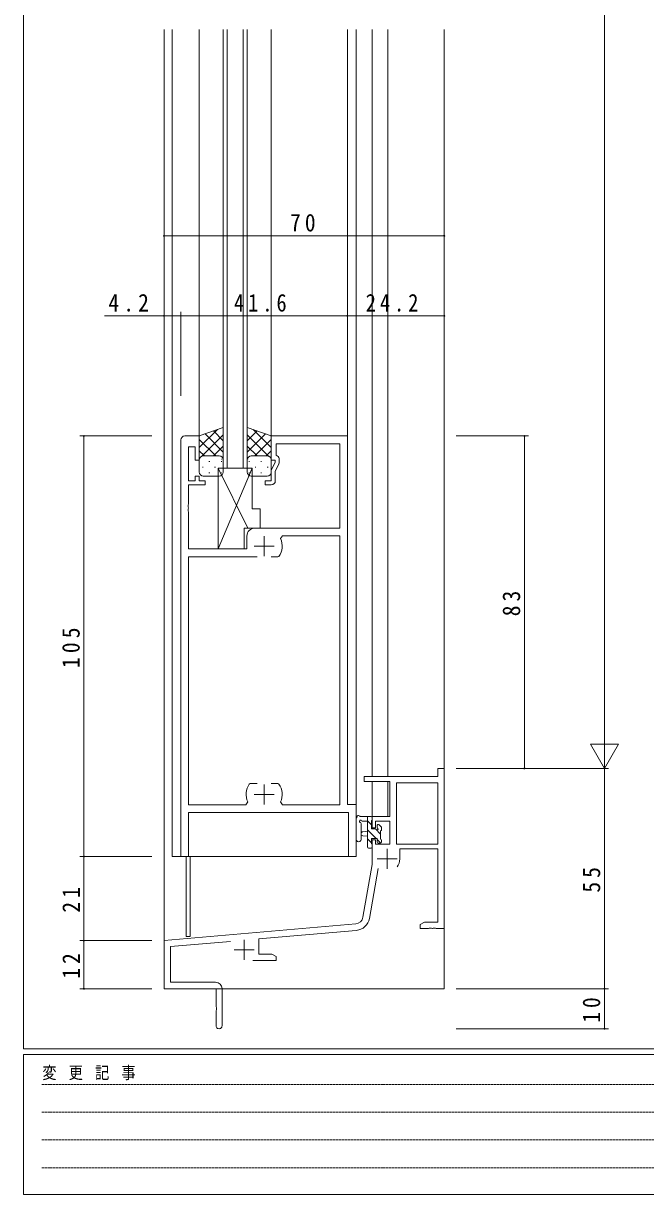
# Model space of a CAD drawing. Units: millimetres on the paper. Extents: x -397 to 397, y -282 to 282.
# Drawn here: x -393.9 to -238.5, y -282.1 to 10.3 of the extents above; entities that cross this region are included whole.
import ezdxf

# ---------------------------------------------------------------- set-up
doc = ezdxf.new("R2010")
doc.units = ezdxf.units.MM
doc.linetypes.add('USER1', pattern=[0.375, 0.25, -0.125])
for name, color, linetype, lineweight in [('0-1_YKK_ZWAK', 7, 'Continuous', 18), ('0-3_YKK_11', 7, 'Continuous', 18), ('0-4_YKK_12', 2, 'Continuous', 18), ('0-5_YKK_13', 4, 'Continuous', 18), ('0-6_YKK_D', 6, 'Continuous', 18)]:
    doc.layers.add(name, color=color, linetype=linetype, lineweight=lineweight)
doc.styles.add('ＭＳ ゴシック', font='')
doc.styles.get('ＭＳ ゴシック').set_extended_font_data('MS Gothic')

msp = doc.modelspace()

# ---------------------------------------------------------------- linework, layer by layer
at = {"layer": '0-1_YKK_ZWAK'}
for p, q in [((-393.908, -245.688), (-393.908, 279.312)), ((376.092, -245.688), (-393.908, -245.688)), ((-393.908, -282.088), (-393.908, -247.088)), ((338.292, -247.088), (-393.908, -247.088)), ((-393.908, -282.088), (338.292, -282.088))]:
    msp.add_line(p, q, dxfattribs=at)
at = {"layer": '0-1_YKK_ZWAK', "linetype": 'USER1'}
for p, q in [((-389.31, -254.6), (-141.117, -254.6)), ((-389.31, -261.529), (-141.117, -261.529)), ((-389.31, -268.457), (-141.117, -268.457)), ((-389.31, -275.386), (-141.117, -275.386))]:
    msp.add_line(p, q, dxfattribs=at)
at = {"layer": '0-3_YKK_11'}
for p, q in [((-349.994, -92.688), (-353.594, -92.688)), ((-349.994, -98.688), (-349.994, -92.688)), ((-331.994, -92.688), (-331.994, -98.688)), ((-312.994, -92.688), (-331.994, -92.688)), ((-312.994, -184.688), (-312.994, -92.688)), ((-354.594, -93.688), (-354.594, -197.688)), ((-352.664, -95.388), (-350.994, -95.388)), ((-352.664, -103.888), (-352.664, -95.388)), ((-350.994, -95.388), (-350.994, -98.688)), ((-330.794, -94.618), (-314.924, -94.618)), ((-330.794, -97.488), (-330.794, -94.618)), ((-314.924, -94.618), (-314.924, -115.688)), ((-350.994, -98.688), (-349.994, -98.688)), ((-331.994, -98.688), (-330.994, -98.688)), ((-330.994, -99.188), (-331.994, -101.332)), ((-330.994, -98.688), (-330.994, -99.188)), ((-330.494, -97.661), (-330.794, -97.488)), ((-329.994, -99.188), (-329.994, -98.527)), ((-331.994, -101.332), (-331.994, -103.888)), ((-330.994, -101.554), (-330.087, -99.61)), ((-330.994, -103.888), (-330.994, -101.554)), ((-350.994, -103.888), (-352.664, -103.888)), ((-352.664, -104.888), (-348.494, -104.888)), ((-352.664, -109.729), (-352.664, -104.888)), ((-350.994, -102.688), (-350.994, -103.888)), ((-349.994, -102.688), (-350.994, -102.688)), ((-349.994, -103.888), (-349.994, -102.688)), ((-348.494, -103.888), (-349.994, -103.888)), ((-348.494, -104.888), (-348.494, -103.888)), ((-333.494, -103.888), (-333.494, -104.888)), ((-331.994, -103.888), (-333.494, -103.888)), ((-333.494, -104.888), (-331.994, -104.888)), ((-352.784, -109.913), (-352.664, -109.729)), ((-352.784, -110.463), (-352.784, -109.913)), ((-352.664, -110.646), (-352.784, -110.463)), ((-352.784, -110.913), (-352.664, -110.729)), ((-352.784, -111.463), (-352.784, -110.913)), ((-352.664, -110.729), (-352.664, -110.646)), ((-352.664, -111.646), (-352.784, -111.463)), ((-352.664, -120.888), (-352.664, -111.646)), ((-314.924, -115.688), (-336.094, -115.688)), ((-338.094, -117.688), (-338.094, -120.888)), ((-333.794, -117.688), (-333.794, -122.688)), ((-329.242, -117.618), (-329.697, -118.325)), ((-314.924, -117.618), (-329.242, -117.618)), ((-314.924, -184.758), (-314.924, -117.618)), ((-338.094, -120.888), (-352.664, -120.888)), ((-336.294, -120.188), (-331.294, -120.188)), ((-330.101, -122.759), (-330.347, -122.888)), ((-352.664, -122.888), (-352.664, -184.758)), ((-335.544, -122.888), (-352.664, -122.888)), ((-330.347, -122.888), (-332.044, -122.888)), ((-308.794, -177.688), (-290.424, -177.688)), ((-308.794, -178.988), (-308.794, -177.688)), ((-290.424, -175.688), (-288.794, -175.688)), ((-290.424, -177.688), (-290.424, -175.688)), ((-288.794, -175.688), (-288.794, -215.688)), ((-337.487, -179.616), (-337.24, -179.488)), ((-337.24, -179.488), (-335.544, -179.488)), ((-333.794, -179.688), (-333.794, -184.688)), ((-332.044, -179.488), (-330.347, -179.488)), ((-332.044, -179.488), (-330.347, -179.488)), ((-330.347, -179.488), (-330.101, -179.616)), ((-302.394, -178.988), (-308.794, -178.988)), ((-302.394, -187.688), (-302.394, -178.988)), ((-300.764, -179.318), (-300.764, -194.588)), ((-290.424, -179.318), (-300.764, -179.318)), ((-290.424, -194.588), (-290.424, -179.318)), ((-290.424, -194.588), (-290.424, -179.318)), ((-338.345, -184.758), (-337.89, -184.051)), ((-336.294, -182.188), (-331.294, -182.188)), ((-329.697, -184.051), (-329.242, -184.758)), ((-352.664, -184.758), (-338.345, -184.758)), ((-352.664, -186.688), (-312.724, -186.688)), ((-352.664, -197.688), (-352.664, -186.688)), ((-329.242, -184.758), (-314.924, -184.758)), ((-310.794, -184.688), (-312.994, -184.688)), ((-312.724, -186.688), (-312.724, -197.688)), ((-310.794, -197.688), (-310.794, -184.688)), ((-306.794, -187.688), (-302.394, -187.688)), ((-306.794, -190.488), (-306.794, -187.688)), ((-305.994, -188.888), (-305.994, -190.488)), ((-302.394, -188.888), (-305.994, -188.888)), ((-302.394, -194.588), (-302.394, -188.888)), ((-305.994, -190.488), (-306.794, -190.488)), ((-306.794, -193.488), (-305.994, -193.488)), ((-306.794, -199.688), (-306.794, -193.488)), ((-305.994, -193.488), (-305.994, -194.588)), ((-305.994, -194.588), (-302.394, -194.588)), ((-303.094, -195.788), (-303.094, -200.788)), ((-300.764, -194.588), (-290.424, -194.588)), ((-299.894, -195.788), (-299.894, -198.288)), ((-290.424, -195.788), (-299.894, -195.788)), ((-290.424, -214.058), (-290.424, -195.788)), ((-354.594, -197.688), (-352.664, -197.688)), ((-312.724, -197.688), (-310.794, -197.688)), ((-305.594, -198.288), (-300.594, -198.288)), ((-309.115, -212.853), (-306.794, -199.688)), ((-305.306, -200.636), (-307.51, -213.136)), ((-358.794, -218.688), (-310.91, -214.498)), ((-310.768, -216.122), (-335.094, -218.25)), ((-294.794, -214.688), (-293.702, -214.058)), ((-294.794, -215.688), (-294.794, -214.688)), ((-292.752, -215.688), (-294.794, -215.688)), ((-293.702, -214.058), (-290.424, -214.058)), ((-292.569, -215.568), (-292.752, -215.688)), ((-292.019, -215.568), (-292.569, -215.568)), ((-291.835, -215.688), (-292.019, -215.568)), ((-291.752, -215.688), (-291.835, -215.688)), ((-291.569, -215.568), (-291.752, -215.688)), ((-291.019, -215.568), (-291.569, -215.568)), ((-290.835, -215.688), (-291.019, -215.568)), ((-288.794, -215.688), (-290.835, -215.688)), ((-358.794, -230.688), (-358.794, -218.688)), ((-342.163, -218.869), (-357.164, -220.181)), ((-338.794, -218.488), (-338.794, -223.488)), ((-335.094, -218.25), (-335.094, -222.058)), ((-357.164, -220.181), (-357.164, -229.058)), ((-341.294, -220.988), (-336.294, -220.988)), ((-335.094, -222.058), (-331.885, -222.058)), ((-331.885, -222.058), (-330.794, -222.688)), ((-330.794, -223.688), (-336.644, -223.688)), ((-330.794, -222.688), (-330.794, -223.688)), ((-345.794, -230.688), (-358.794, -230.688)), ((-357.164, -229.058), (-345.894, -229.058)), ((-345.794, -235.229), (-345.794, -230.688)), ((-344.294, -230.658), (-344.294, -239.938)), ((-345.674, -235.413), (-345.794, -235.229)), ((-345.794, -236.146), (-345.674, -235.963)), ((-345.794, -239.938), (-345.794, -236.146)), ((-345.674, -235.963), (-345.674, -235.413))]:
    msp.add_line(p, q, dxfattribs=at)
for centre, radius, start, end in [((-353.594, -93.688), 1, 90.00001, 179.99999), ((-330.994, -98.527), 1, 359.99997, 60), ((-330.994, -99.188), 1, 335.00003, 0.00001), ((-331.994, -103.888), 1, 270.00001, 359.99999), ((-336.094, -117.688), 2, 90.00001, 179.99999), ((-333.794, -120.188), 4.5, 325.15008, 24.45637), ((-333.794, -182.188), 4.5, 145.15008, 204.45637), ((-333.794, -182.188), 4.5, 335.54363, 34.84992), ((-303.094, -198.288), 3.2, 321.63348, 359.99999), ((-311.085, -212.506), 2, 275, 350), ((-311.085, -212.506), 3.63, 275.00001, 350.00001), ((-345.894, -230.658), 1.6, 0.00001, 89.99999), ((-345.044, -239.938), 0.75, 179.99999, 0.00001)]:
    msp.add_arc(centre, radius, start, end, dxfattribs=at)
at = {"layer": '0-4_YKK_12'}
for p, q in [((-358.794, 8.812), (-358.794, -230.688)), ((-356.794, 8.812), (-356.794, -197.688)), ((-349.994, 8.812), (-349.994, -92.688)), ((-343.994, -100.688), (-343.994, 8.812)), ((-342.994, 8.812), (-342.994, -100.688)), ((-338.994, -100.688), (-338.994, 8.812)), ((-337.994, 8.812), (-337.994, -100.688)), ((-331.994, 8.812), (-331.994, -92.688)), ((-312.994, 8.812), (-312.994, -92.988)), ((-310.794, 8.812), (-310.794, -197.688)), ((-306.794, 8.812), (-306.794, -177.688)), ((-302.894, 8.812), (-302.894, -177.688)), ((-288.794, 8.812), (-288.794, -230.688)), ((-337.994, -100.688), (-343.994, -100.688)), ((-306.794, -178.988), (-306.794, -187.688)), ((-302.894, -178.988), (-302.894, -187.688)), ((-302.894, -187.688), (-306.794, -187.688)), ((-356.794, -197.688), (-310.794, -197.688)), ((-353.294, -197.688), (-353.294, -217.688)), ((-352.294, -197.688), (-352.294, -217.688)), ((-352.294, -217.688), (-353.294, -217.688)), ((-288.794, -230.688), (-358.794, -230.688))]:
    msp.add_line(p, q, dxfattribs=at)
at = {"layer": '0-5_YKK_13'}
for p, q in [((-343.994, -90.545), (-349.994, -92.688)), ((-343.994, -90.545), (-343.994, -98.688)), ((-337.994, -90.545), (-337.994, -98.688)), ((-337.994, -90.545), (-331.994, -92.688)), ((-349.994, -95.596), (-345.469, -91.072)), ((-349.994, -92.768), (-349.869, -92.643)), ((-349.994, -92.688), (-349.994, -98.688)), ((-345.836, -97.688), (-349.994, -93.531)), ((-349.307, -97.738), (-343.994, -92.425)), ((-343.994, -96.702), (-348.531, -92.165)), ((-343.994, -93.874), (-346.446, -91.421)), ((-337.994, -93.874), (-335.541, -91.421)), ((-337.994, -96.702), (-333.457, -92.165)), ((-332.68, -97.738), (-337.994, -92.425)), ((-331.994, -95.596), (-336.518, -91.072)), ((-336.151, -97.688), (-331.994, -93.531)), ((-331.994, -92.768), (-332.119, -92.643)), ((-331.994, -92.688), (-331.994, -98.688)), ((-348.665, -97.688), (-349.994, -96.359)), ((-346.428, -97.688), (-343.994, -95.253)), ((-335.559, -97.688), (-337.994, -95.253)), ((-333.322, -97.688), (-331.994, -96.359)), ((-349.994, -98.425), (-349.943, -98.375)), ((-349.994, -98.688), (-349.994, -101.688)), ((-344.994, -97.688), (-348.994, -97.688)), ((-348.994, -97.688), (-345.394, -97.688)), ((-347.375, -99.022), (-347.575, -99.022)), ((-344.394, -99.022), (-344.545, -99.022)), ((-344.411, -98.5), (-344.394, -98.482)), ((-343.994, -98.688), (-343.994, -101.688)), ((-337.994, -98.688), (-337.994, -101.688)), ((-337.576, -98.5), (-337.594, -98.482)), ((-337.594, -99.022), (-337.442, -99.022)), ((-336.994, -97.688), (-332.994, -97.688)), ((-332.994, -97.688), (-336.994, -97.688)), ((-334.612, -99.022), (-334.412, -99.022)), ((-331.994, -98.425), (-332.044, -98.375)), ((-331.994, -98.688), (-331.994, -101.688)), ((-348.99, -100.437), (-349.19, -100.437)), ((-347.375, -101.852), (-347.575, -101.852)), ((-345.96, -100.437), (-346.16, -100.437)), ((-345.244, -100.688), (-337.818, -115.688)), ((-345.244, -120.888), (-336.744, -100.688)), ((-345.244, -100.688), (-336.744, -100.688)), ((-345.244, -100.688), (-345.244, -120.888)), ((-344.407, -101.852), (-344.545, -101.852)), ((-337.58, -101.852), (-337.442, -101.852)), ((-336.744, -100.688), (-336.744, -110.888)), ((-336.027, -100.437), (-335.827, -100.437)), ((-334.612, -101.852), (-334.412, -101.852)), ((-332.997, -100.437), (-332.797, -100.437)), ((-344.994, -102.688), (-348.994, -102.688)), ((-336.994, -102.688), (-332.994, -102.688)), ((-336.744, -110.888), (-334.744, -110.888)), ((-334.744, -110.888), (-334.744, -115.688)), ((-338.744, -115.688), (-334.744, -115.688)), ((-338.744, -115.688), (-338.744, -120.888)), ((-345.244, -120.888), (-338.744, -120.888)), ((-310.794, -193.416), (-310.794, -188.253)), ((-307.094, -187.688), (-309.774, -187.688)), ((-309.594, -193.416), (-309.591, -189.455)), ((-309.174, -188.888), (-307.994, -188.888)), ((-307.994, -187.688), (-307.994, -195.288)), ((-306.994, -189.786), (-307.994, -188.786)), ((-306.994, -190.788), (-306.994, -188.788)), ((-306.794, -188.588), (-306.794, -187.988)), ((-305.594, -189.988), (-305.594, -190.327)), ((-304.581, -190.276), (-305.081, -189.776)), ((-307.994, -191.388), (-309.138, -191.49)), ((-307.994, -192.588), (-309.138, -192.486)), ((-305.837, -193.188), (-307.994, -191.031)), ((-306.055, -190.788), (-306.994, -190.788)), ((-304.694, -192.086), (-305.983, -190.796)), ((-304.694, -193.388), (-304.694, -191.288)), ((-304.494, -191.088), (-304.494, -190.488)), ((-306.994, -194.276), (-307.994, -193.276)), ((-307.694, -195.588), (-307.094, -195.588)), ((-306.994, -193.188), (-305.594, -193.188)), ((-306.994, -194.488), (-306.994, -193.188)), ((-306.794, -195.288), (-306.794, -194.688)), ((-305.594, -193.188), (-305.594, -194.088)), ((-304.665, -194.359), (-305.594, -193.431)), ((-305.294, -194.388), (-304.794, -194.388)), ((-304.494, -194.088), (-304.494, -193.588))]:
    msp.add_line(p, q, dxfattribs=at)
for centre, radius, start, end in [((-348.994, -98.688), 1, 90, 180), ((-348.994, -98.688), 1, 90, 179.9999), ((-344.994, -98.688), 1, 0, 90), ((-336.994, -98.688), 1, 90, 180), ((-332.994, -98.688), 1, 0, 90), ((-332.994, -98.688), 1, 0.0001, 90), ((-348.994, -101.688), 1, 180, 270), ((-344.994, -101.688), 1, 270, 0), ((-336.994, -101.688), 1, 180, 270), ((-332.994, -101.688), 1, 270, 0), ((-310.494, -188.253), 0.3, 130.52878, 180), ((-310.884, -187.797), 0.3, 310.52878, 10.52878), ((-310.294, -187.688), 0.3, 30, 190.52878), ((-309.774, -187.388), 0.3, 210, 270), ((-309.694, -188.888), 0.3, 30, 250.81024), ((-309.891, -189.454), 0.3, 359.95977, 70.81024), ((-309.174, -188.588), 0.3, 210, 270), ((-307.094, -187.988), 0.3, 0, 90), ((-306.994, -188.588), 0.2, 270, 0), ((-305.294, -189.988), 0.3, 45, 180), ((-309.094, -191.988), 0.5, 95.09207, 264.90793), ((-306.055, -191.088), 0.3, 33.05573, 90), ((-305.594, -190.788), 0.25, 213.05573, 56.94427), ((-305.294, -190.327), 0.3, 180, 236.94427), ((-304.694, -191.088), 0.2, 270, 0), ((-304.794, -190.488), 0.3, 0, 45), ((-310.194, -193.415), 0.6, 179.95977, 359.95977), ((-307.694, -195.288), 0.3, 180, 270), ((-307.094, -195.288), 0.3, 270, 0), ((-306.994, -194.688), 0.2, 0, 90), ((-305.294, -194.088), 0.3, 180, 270), ((-304.794, -194.088), 0.3, 270, 0), ((-304.694, -193.588), 0.2, 0, 90)]:
    msp.add_arc(centre, radius, start, end, dxfattribs=at)
at = {"layer": '0-6_YKK_D'}
for p, q in [((-248.794, 217.312), (-248.794, -168.688)), ((-358.794, -82.688), (-358.794, -41.688)), ((-358.794, -42.688), (-288.794, -42.688)), ((-288.794, -82.688), (-288.794, -41.688)), ((-358.794, -62.688), (-373.694, -62.688)), ((-358.794, -82.688), (-358.794, -61.688)), ((-354.594, -62.688), (-358.794, -62.688)), ((-354.594, -82.688), (-354.594, -61.688)), ((-354.594, -82.688), (-354.594, -61.688)), ((-354.594, -62.688), (-312.994, -62.688)), ((-312.994, -82.688), (-312.994, -61.688)), ((-312.994, -82.688), (-312.994, -61.688)), ((-312.994, -62.688), (-288.794, -62.688)), ((-288.794, -82.688), (-288.794, -61.688)), ((-361.794, -92.688), (-379.794, -92.688)), ((-378.794, -92.688), (-378.794, -197.688)), ((-285.794, -92.688), (-267.794, -92.688)), ((-268.794, -92.688), (-268.794, -175.688)), ((-248.794, -175.688), (-248.794, -163.563)), ((-245.294, -169.625), (-252.294, -169.625)), ((-248.794, -175.688), (-252.294, -169.625)), ((-248.794, -175.688), (-245.294, -169.625)), ((-285.794, -175.688), (-247.794, -175.688)), ((-285.794, -175.688), (-267.794, -175.688)), ((-285.794, -175.688), (-247.794, -175.688)), ((-248.794, -175.688), (-248.794, -230.688)), ((-361.794, -197.688), (-379.794, -197.688)), ((-361.794, -197.688), (-379.794, -197.688)), ((-378.794, -197.688), (-378.794, -218.688)), ((-361.794, -218.688), (-379.794, -218.688)), ((-361.794, -218.688), (-379.794, -218.688)), ((-378.794, -218.688), (-378.794, -230.688)), ((-361.794, -230.688), (-379.794, -230.688)), ((-285.794, -230.688), (-247.794, -230.688)), ((-285.794, -230.688), (-247.794, -230.688)), ((-248.794, -230.688), (-248.794, -240.688)), ((-285.794, -240.688), (-247.794, -240.688))]:
    msp.add_line(p, q, dxfattribs=at)
for centre, start, end in [((-358.794, -42.688), 0, 180), ((-358.794, -42.688), 180, 0), ((-288.794, -42.688), 0, 180), ((-288.794, -42.688), 180, 0), ((-358.794, -62.688), 0, 180), ((-358.794, -62.688), 180, 0), ((-354.594, -62.688), 0, 180), ((-354.594, -62.688), 0, 180), ((-354.594, -62.688), 180, 0), ((-354.594, -62.688), 180, 0), ((-312.994, -62.688), 0, 180), ((-312.994, -62.688), 0, 180), ((-312.994, -62.688), 180, 0), ((-312.994, -62.688), 180, 0), ((-288.794, -62.688), 0, 180), ((-288.794, -62.688), 180, 0), ((-378.794, -92.688), 90, 270), ((-378.794, -92.688), 270, 90), ((-268.794, -92.688), 90, 270), ((-268.794, -92.688), 270, 90), ((-268.794, -175.688), 90, 270), ((-268.794, -175.688), 270, 90), ((-378.794, -197.688), 90, 270), ((-378.794, -197.688), 90, 270), ((-378.794, -197.688), 270, 90), ((-378.794, -197.688), 270, 90), ((-378.794, -218.688), 90, 270), ((-378.794, -218.688), 90, 270), ((-378.794, -218.688), 270, 90), ((-378.794, -218.688), 270, 90), ((-378.794, -230.688), 90, 270), ((-378.794, -230.688), 270, 90), ((-248.794, -230.688), 90, 270), ((-248.794, -230.688), 90, 270), ((-248.794, -230.688), 270, 90), ((-248.794, -230.688), 270, 90), ((-248.794, -240.688), 90, 270), ((-248.794, -240.688), 270, 90)]:
    msp.add_arc(centre, 0.106, start, end, dxfattribs=at)

# ---------------------------------------------------------------- texts
at = {"layer": '0-1_YKK_ZWAK', "insert": (-389.194, -253.534), "char_height": 3.079, "attachment_point": 7, "style": 'ＭＳ ゴシック'}
msp.add_mtext('\\T1.23;\\W0.85;変\\~更\\~記\\~事', dxfattribs=at)
at = {"layer": '0-6_YKK_D', "color": 7, "char_height": 4.399, "attachment_point": 7, "style": 'ＭＳ ゴシック'}
for s, insert in [('\\T1.37;\\W0.9;70', (-327.314, -41.688)), ('\\T1.38;\\W0.9;4.2', (-372.694, -61.688)), ('\\T1.39;\\W0.85;41.6', (-341.314, -61.688)), ('\\T1.39;\\W0.85;24.2', (-308.414, -61.688))]:
    msp.add_mtext(s, dxfattribs=dict(at, insert=insert))
at = {"layer": '0-6_YKK_D', "color": 7, "char_height": 4.399, "attachment_point": 7, "rotation": 90, "style": 'ＭＳ ゴシック'}
for s, insert in [('\\T1.37;\\W0.9;83', (-269.794, -137.708)), ('\\T1.38;\\W0.9;105', (-379.794, -150.628)), ('\\T1.37;\\W0.9;55', (-249.794, -206.708)), ('\\T1.37;\\W0.9;21', (-379.794, -211.708)), ('\\T1.37;\\W0.9;12', (-379.794, -228.208)), ('\\T1.37;\\W0.9;10', (-249.794, -239.208))]:
    msp.add_mtext(s, dxfattribs=dict(at, insert=insert))

doc.saveas('drawing.dxf')
